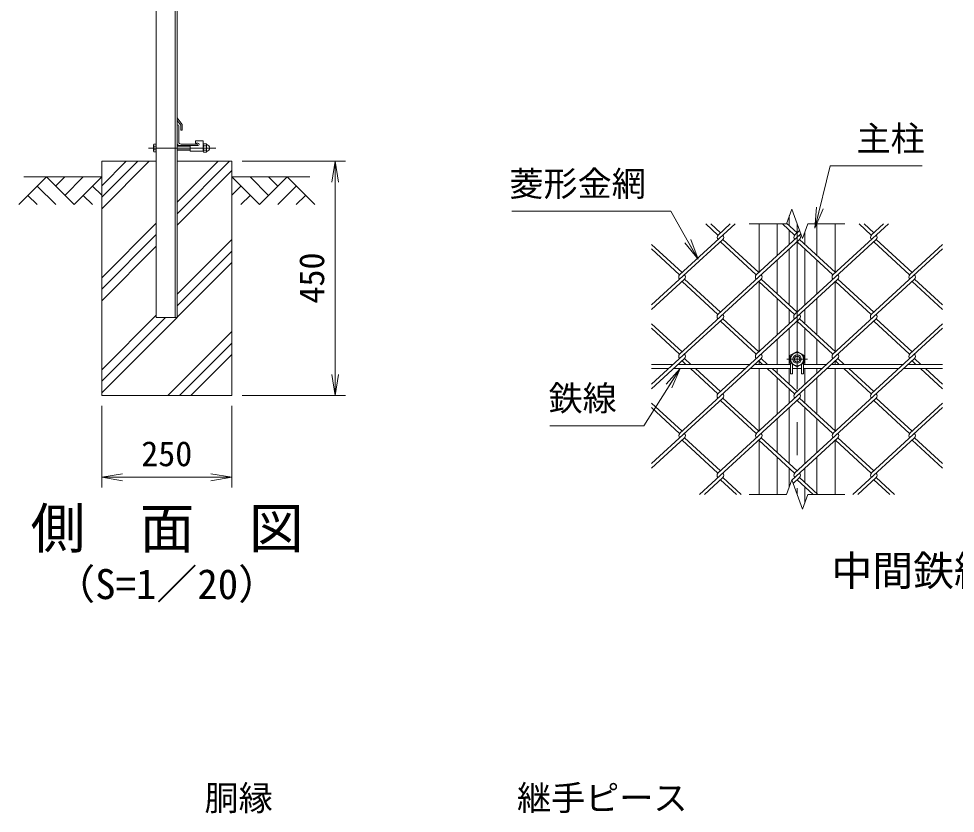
# Model space of a CAD drawing. Units: millimetres at full size. Extents: x -4200 to 4200, y -2970 to 2970.
# Drawn here: x -208 to 1593, y -1459 to 68 of the extents above; entities that cross this region are included whole.
import ezdxf
from ezdxf.enums import TextEntityAlignment as Align

# ---------------------------------------------------------------- set-up
doc = ezdxf.new("R2010")
doc.units = ezdxf.units.MM
doc.header["$LTSCALE"] = 10
doc.linetypes.add('USER1', pattern=[50.8, 31.75, -6.35, 6.35, -6.35])
for name, color, linetype, lineweight in [('0-0_D-STR1', 1, 'Continuous', 18), ('0-1_D-BMK', 2, 'USER1', 13), ('0-2_D-STR-DIM', 7, 'Continuous', 13), ('0-3_D-STR3', 3, 'Continuous', 13), ('0-4_D-BGD', 7, 'Continuous', 18), ('0-5_D-STR4', 7, 'Continuous', 18), ('0-6_D-DCR-HCH', 7, 'Continuous', 13), ('0-7_D-STR-TXT', 7, 'Continuous', 13), ('0-8_0', 7, 'Continuous', 18), ('0-A_D-STR2', 7, 'Continuous', 13)]:
    doc.layers.add(name, color=color, linetype=linetype, lineweight=lineweight)
doc.layers.add('0-9_D-TTL-TXT', color=7, linetype='Continuous')
doc.styles.add('ＭＳ ゴシック', font='')
doc.styles.get('ＭＳ ゴシック').set_extended_font_data('MS Gothic')

# ---------------------------------------------------------------- blocks, each defined once
blk = doc.blocks.new('_Open')
at = {"layer": '0-8_0'}
blk.add_line((-10, 1.667), (0, 0), dxfattribs=at)
blk.add_lwpolyline([(-10, -1.667), (0, 0), (-10, 0)], dxfattribs=at)

msp = doc.modelspace()

# ---------------------------------------------------------------- linework, layer by layer
at = {"layer": '0-0_D-STR1'}
for p, q in [((56.53, -506.02), (56.53, 2103.98)), ((93.03, -506.02), (93.03, 2103.98)), ((96.53, -506.02), (96.53, 2103.98)), ((106.53, -135.29), (96.53, -122.79)), ((97.53, -136.02), (96.53, -136.02)), ((96.53, -171.02), (96.53, -136.02)), ((99.53, -168.52), (99.53, -138.02)), ((103.53, -146.29), (103.53, -136.41)), ((106.53, -146.29), (106.53, -135.29)), ((103.53, -146.29), (106.53, -146.29)), ((136.53, -176.02), (101.53, -176.02)), ((134.53, -173.02), (104.03, -173.02)), ((136.53, -175.02), (136.53, -176.02)), ((1273.93, -311.21), (1273.93, -329.72)), ((1215.93, -419.03), (1215.93, -326.38)), ((1250.93, -386.96), (1250.93, -326.38)), ((1273.93, -338.4), (1273.93, -365.89)), ((1303.93, -341.55), (1303.93, -365.89)), ((1326.93, -386.96), (1326.93, -326.38)), ((1361.93, -419.03), (1361.93, -326.38)), ((1273.93, -374.57), (1273.93, -482.2)), ((1303.93, -374.57), (1303.93, -482.2)), ((1250.93, -461.12), (1250.93, -395.64)), ((1326.93, -461.12), (1326.93, -395.64)), ((1215.93, -571.51), (1215.93, -437.73)), ((1361.93, -571.51), (1361.93, -437.73)), ((1250.93, -539.44), (1250.93, -469.8)), ((1326.93, -539.44), (1326.93, -469.8)), ((1273.93, -490.88), (1273.93, -518.37)), ((1303.93, -490.88), (1303.93, -518.37)), ((96.53, -506.02), (56.53, -506.02)), ((1273.93, -527.05), (1273.93, -596.38)), ((1303.93, -527.05), (1303.93, -596.38)), ((1250.93, -596.38), (1250.93, -548.12)), ((1326.93, -596.38), (1326.93, -548.12)), ((1215.93, -596.38), (1215.93, -590.21)), ((1361.93, -596.38), (1361.93, -590.21)), ((1215.93, -723.99), (1215.93, -604.38)), ((1250.93, -613.6), (1250.93, -604.38)), ((1273.93, -604.38), (1273.93, -634.67)), ((1303.93, -604.38), (1303.93, -634.67)), ((1326.93, -613.6), (1326.93, -604.38)), ((1361.93, -723.99), (1361.93, -604.38)), ((1250.93, -691.92), (1250.93, -622.28)), ((1326.93, -691.92), (1326.93, -622.28)), ((1273.93, -643.35), (1273.93, -670.84)), ((1303.93, -643.35), (1303.93, -670.84)), ((1273.93, -679.53), (1273.93, -787.15)), ((1303.93, -679.53), (1303.93, -787.15)), ((1250.93, -766.08), (1250.93, -700.6)), ((1326.93, -766.08), (1326.93, -700.6)), ((1215.93, -846.38), (1215.93, -742.69)), ((1361.93, -846.38), (1361.93, -742.69)), ((1250.93, -846.38), (1250.93, -774.76)), ((1326.93, -844.4), (1326.93, -774.76)), ((1273.93, -795.83), (1273.93, -831.21)), ((1303.93, -795.83), (1303.93, -823.32)), ((1303.93, -832), (1303.93, -861.55))]:
    msp.add_line(p, q, dxfattribs=at)
msp.add_lwpolyline([(103.53, -136.41), (96.53, -127.36), (96.53, -122.79)], dxfattribs=at)
for centre, radius, start, end in [((97.53, -138.02), 2, 0, 90), ((101.53, -171.02), 5, 180, 270), ((104.03, -168.52), 4.5, 180, 270), ((134.53, -175.02), 2, 0, 90)]:
    msp.add_arc(centre, radius, start, end, dxfattribs=at)
at = {"layer": '0-1_D-BMK'}
for p, q in [((170.76, -180.52), (41.53, -180.52)), ((1288.93, -326.38), (1288.93, -846.38)), ((1308.93, -586.38), (1268.93, -586.38))]:
    msp.add_line(p, q, dxfattribs=at)
at = {"layer": '0-2_D-STR-DIM'}
for p, q in [((221.53, -206.02), (420.54, -206.02)), ((400.54, -656.02), (400.54, -206.02)), ((1268.41, -326.38), (1196.93, -326.38)), ((1380.93, -326.38), (1309.46, -326.38)), ((221.53, -656.02), (420.54, -656.02)), ((-48.47, -676.02), (-48.47, -833.34)), ((201.53, -676.02), (201.53, -833.34)), ((-48.47, -813.34), (201.53, -813.34)), ((1268.41, -846.38), (1196.93, -846.38)), ((1380.93, -846.38), (1309.46, -846.38))]:
    msp.add_line(p, q, dxfattribs=at)
for points in [[(1268.41, -326.38), (1278.67, -298.19), (1299.2, -354.57), (1309.46, -326.38)], [(1268.41, -846.38), (1278.67, -818.19), (1299.2, -874.57), (1309.46, -846.38)]]:
    msp.add_lwpolyline(points, dxfattribs=at)
at = {"layer": '0-3_D-STR3'}
for p, q in [((51.23, -174.22), (51.92, -173.01)), ((51.23, -186.82), (51.23, -174.22)), ((56.53, -173.01), (51.92, -173.01)), ((56.53, -176.77), (51.92, -176.77)), ((56.53, -188.03), (56.53, -173.01)), ((96.53, -176.52), (121.78, -176.52)), ((96.53, -177.27), (121.78, -177.27)), ((136.53, -176.02), (121.78, -176.02)), ((121.78, -186.52), (121.78, -176.02)), ((146.78, -166.52), (131.78, -166.52)), ((131.78, -171.52), (131.78, -166.52)), ((136.53, -171.52), (131.78, -171.52)), ((146.78, -186.52), (146.78, -166.52)), ((146.78, -186.75), (146.78, -174.41)), ((146.78, -186.75), (146.78, -174.41)), ((147.78, -172.42), (152.28, -172.42)), ((152.28, -176.47), (147.78, -176.47)), ((153.28, -186.75), (153.28, -174.41)), ((153.28, -186.75), (153.28, -174.41)), ((51.23, -186.82), (51.92, -188.03)), ((56.53, -184.27), (51.92, -184.27)), ((56.53, -188.03), (51.92, -188.03)), ((96.53, -183.77), (121.78, -183.77)), ((96.53, -184.52), (121.78, -184.52)), ((146.78, -186.52), (121.78, -186.52)), ((152.28, -184.57), (147.78, -184.57)), ((147.78, -188.62), (152.28, -188.62)), ((1288.93, -571.37), (1275.93, -578.87)), ((1301.93, -578.87), (1288.93, -571.37)), ((1275.93, -578.87), (1275.93, -593.88)), ((1275.93, -593.88), (1288.93, -601.39)), ((1276.43, -594.17), (1276.43, -614.38)), ((1288.93, -601.39), (1301.93, -593.88)), ((1301.43, -594.17), (1301.43, -614.38)), ((1301.93, -593.88), (1301.93, -578.87)), ((1050.82, -596.38), (1008.93, -596.38)), ((1042.09, -604.38), (1008.93, -604.38)), ((1189.54, -604.38), (1051.56, -604.38)), ((1198.27, -596.38), (1060.29, -596.38)), ((1276.43, -604.38), (1199.02, -604.38)), ((1276.43, -596.38), (1207.75, -596.38)), ((1280.43, -596.48), (1280.43, -614.38)), ((1297.43, -604.38), (1280.43, -604.38)), ((1297.43, -596.48), (1297.43, -614.38)), ((1345.73, -596.38), (1301.43, -596.38)), ((1337, -604.38), (1301.43, -604.38)), ((1484.45, -604.38), (1346.47, -604.38)), ((1493.18, -596.38), (1355.2, -596.38)), ((1568.93, -604.38), (1493.93, -604.38)), ((1568.93, -596.38), (1502.66, -596.38)), ((1276.43, -614.38), (1280.43, -614.38)), ((1297.43, -614.38), (1301.43, -614.38))]:
    msp.add_line(p, q, dxfattribs=at)
for radius in [12.5, 8, 5.6]:
    msp.add_circle((1288.93, -586.38), radius, dxfattribs=at)
for centre, radius, start, end in [((63.76, -180.52), 12.42, 162.4121, 197.5879), ((54.67, -174.89), 3.32, 145.61585, 214.38415), ((136.53, -173.77), 2.25, 270, 90), ((149.33, -174.45), 2.55, 127.42505, 232.57495), ((155.48, -180.52), 8.7, 152.26063, 207.73937), ((150.73, -174.45), 2.55, 307.42505, 52.57495), ((144.58, -180.52), 8.7, 332.26063, 27.73937), ((153.65, -173.58), 0.5, 196.57981, 262.83194), ((152.78, -180.52), 6.5, 277.16806, 82.83194), ((54.67, -186.15), 3.32, 145.61585, 214.38415), ((149.32, -186.6), 2.54, 127.21089, 232.78911), ((150.74, -186.6), 2.54, 307.21089, 52.78911), ((153.65, -187.47), 0.5, 97.16806, 170.16084)]:
    msp.add_arc(centre, radius, start, end, dxfattribs=at)
at = {"layer": '0-4_D-BGD'}
for p, q in [((-198.47, -236.02), (-48.47, -236.02)), ((351.53, -236.02), (201.53, -236.02))]:
    msp.add_line(p, q, dxfattribs=at)
at = {"layer": '0-5_D-STR4'}
for p, q in [((-48.47, -206.02), (-48.47, -656.02)), ((56.53, -206.02), (-48.47, -206.02)), ((201.53, -206.02), (96.53, -206.02)), ((201.53, -206.02), (201.53, -656.02)), ((201.53, -656.02), (-48.47, -656.02))]:
    msp.add_line(p, q, dxfattribs=at)
at = {"layer": '0-6_D-DCR-HCH'}
for p, q in [((-48.47, -297.29), (42.8, -206.02)), ((-48.47, -275.2), (20.7, -206.02)), ((-48.47, -253.1), (-1.39, -206.02)), ((96.53, -306.97), (197.48, -206.02)), ((96.53, -284.88), (175.38, -206.02)), ((96.53, -329.07), (201.53, -224.07)), ((-154.9, -236.02), (-208.11, -289.23)), ((-154.9, -236.02), (-101.68, -289.23)), ((-137.16, -253.76), (-119.42, -236.02)), ((-119.42, -271.5), (-83.95, -236.02)), ((-101.68, -289.23), (-48.47, -236.02)), ((254.74, -289.23), (201.53, -236.02)), ((272.48, -271.5), (237, -236.02)), ((307.95, -236.02), (254.74, -289.23)), ((290.31, -253.85), (272.48, -236.02)), ((307.95, -236.02), (361.16, -289.23)), ((-172.63, -253.76), (-137, -289.23)), ((-66.21, -253.76), (-48.47, -271.41)), ((219.27, -253.76), (201.53, -271.41)), ((325.69, -253.76), (290.05, -289.23)), ((-190.37, -271.5), (-172.55, -289.23)), ((-83.95, -271.5), (-66.13, -289.23)), ((237, -271.5), (219.18, -289.23)), ((343.43, -271.5), (325.61, -289.23)), ((-48.47, -429.88), (56.53, -324.88)), ((-48.47, -451.97), (56.53, -346.97)), ((96.53, -461.65), (201.53, -356.65)), ((-48.47, -474.07), (56.53, -369.07)), ((96.53, -483.75), (201.53, -378.75)), ((96.53, -505.85), (201.53, -400.85)), ((-48.47, -606.65), (56.53, -501.65)), ((-48.47, -650.85), (96.35, -506.02)), ((-48.47, -628.75), (74.26, -506.02)), ((78.94, -656.02), (201.53, -533.43)), ((101.03, -656.02), (201.53, -555.53)), ((123.13, -656.02), (201.53, -577.62))]:
    msp.add_line(p, q, dxfattribs=at)
at = {"layer": '0-7_D-STR-TXT'}
for points in [[(1529.65, -214.5), (1352.33, -214.5), (1323.53, -332.54)], [(740.39, -301.77), (1045.88, -301.77), (1097.57, -392.71)], [(813.12, -714.35), (993.99, -714.35), (1062.89, -606.06)]]:
    msp.add_lwpolyline(points, dxfattribs=at)
at = {"layer": '0-A_D-STR2'}
for p, q in [((1169.6, -326.38), (1063.01, -424.04)), ((1136.74, -347.8), (1113.36, -326.38)), ((1141.48, -343.46), (1122.84, -326.38)), ((1160.36, -326.38), (1136.86, -347.91)), ((1284.2, -347.8), (1260.82, -326.38)), ((1288.93, -343.46), (1268.88, -325.09)), ((1293.6, -339.19), (1284.2, -347.8)), ((1464.51, -326.38), (1357.93, -424.04)), ((1431.65, -347.8), (1408.27, -326.38)), ((1436.39, -343.46), (1417.75, -326.38)), ((1455.03, -326.38), (1431.65, -347.8)), ((1146.22, -356.48), (1008.93, -482.28)), ((1293.67, -356.48), (1136.74, -500.28)), ((1215.21, -419.7), (1146.22, -356.48)), ((1295.97, -345.7), (1210.47, -424.04)), ((1441.13, -356.48), (1284.2, -500.28)), ((1362.66, -419.7), (1293.67, -356.48)), ((1510.12, -419.7), (1441.13, -356.48)), ((1067.75, -419.7), (1008.93, -365.8)), ((1063.01, -424.04), (1008.93, -374.49)), ((1210.47, -424.04), (1141.48, -360.82)), ((1357.93, -424.04), (1288.93, -360.82)), ((1568.93, -374.49), (1431.65, -500.28)), ((1505.38, -424.04), (1436.39, -360.82)), ((1568.93, -365.8), (1505.38, -424.04)), ((1072.49, -432.72), (1008.93, -490.96)), ((1219.94, -432.72), (1063.01, -576.52)), ((1136.74, -500.28), (1067.75, -437.06)), ((1141.48, -495.94), (1072.49, -432.72)), ((1367.4, -432.72), (1210.47, -576.52)), ((1284.2, -500.28), (1215.21, -437.06)), ((1288.93, -495.94), (1219.94, -432.72)), ((1514.85, -432.72), (1357.93, -576.52)), ((1431.65, -500.28), (1363.08, -437.44)), ((1436.39, -495.94), (1367.4, -432.72)), ((1568.93, -490.96), (1510.12, -437.06)), ((1568.93, -482.28), (1514.85, -432.72)), ((1146.22, -508.96), (1008.93, -634.76)), ((1067.75, -572.18), (1008.93, -518.28)), ((1293.67, -508.96), (1136.74, -652.76)), ((1210.47, -576.52), (1141.48, -513.3)), ((1215.21, -572.18), (1146.22, -508.96)), ((1441.13, -508.96), (1284.2, -652.76)), ((1357.93, -576.52), (1288.93, -513.3)), ((1362.66, -572.18), (1293.67, -508.96)), ((1505.38, -576.52), (1436.39, -513.3)), ((1510.12, -572.18), (1441.13, -508.96)), ((1568.93, -518.28), (1505.38, -576.52)), ((1063.01, -576.52), (1008.93, -526.96)), ((1568.93, -526.96), (1431.65, -652.76)), ((1072.49, -585.2), (1008.93, -643.44)), ((1219.94, -585.2), (1063.01, -729)), ((1075.21, -596.38), (1067.75, -589.54)), ((1084.68, -596.38), (1072.49, -585.2)), ((1367.4, -585.2), (1210.47, -729)), ((1222.67, -596.38), (1215.21, -589.54)), ((1232.14, -596.38), (1219.94, -585.2)), ((1514.85, -585.2), (1357.93, -729)), ((1370.12, -596.38), (1362.66, -589.54)), ((1379.6, -596.38), (1367.4, -585.2)), ((1517.58, -596.38), (1510.12, -589.54)), ((1527.05, -596.38), (1514.85, -585.2)), ((1136.74, -652.76), (1083.94, -604.38)), ((1141.48, -648.42), (1093.42, -604.38)), ((1284.2, -652.76), (1231.4, -604.38)), ((1288.93, -648.42), (1240.87, -604.38)), ((1431.65, -652.76), (1378.85, -604.38)), ((1436.39, -648.42), (1388.33, -604.38)), ((1568.93, -643.44), (1526.31, -604.38)), ((1568.93, -634.76), (1535.78, -604.38)), ((1146.22, -661.44), (1008.93, -787.24)), ((1293.67, -661.44), (1136.74, -805.24)), ((1210.47, -729), (1141.48, -665.78)), ((1215.21, -724.66), (1146.22, -661.44)), ((1441.13, -661.44), (1284.2, -805.24)), ((1357.93, -729), (1288.93, -665.78)), ((1362.66, -724.66), (1293.67, -661.44)), ((1505.38, -729), (1436.39, -665.78)), ((1510.12, -724.66), (1441.13, -661.44)), ((1067.75, -724.66), (1008.93, -670.76)), ((1063.01, -729), (1008.93, -679.44)), ((1568.93, -679.44), (1431.65, -805.24)), ((1568.93, -670.76), (1505.38, -729)), ((1072.49, -737.68), (1008.93, -795.92)), ((1141.48, -800.9), (1072.49, -737.68)), ((1219.94, -737.68), (1101.32, -846.38)), ((1288.93, -800.9), (1219.94, -737.68)), ((1367.4, -737.68), (1278.89, -818.78)), ((1436.39, -800.9), (1367.4, -737.68)), ((1514.85, -737.68), (1396.23, -846.38)), ((1568.93, -787.24), (1514.85, -737.68)), ((1136.74, -805.24), (1067.75, -742.02)), ((1284.2, -805.24), (1215.21, -742.02)), ((1431.65, -805.24), (1362.66, -742.02)), ((1568.93, -795.92), (1510.12, -742.02)), ((1146.22, -813.92), (1110.79, -846.38)), ((1172.16, -846.38), (1141.48, -818.26)), ((1181.64, -846.38), (1146.22, -813.92)), ((1293.67, -813.92), (1281.26, -825.29)), ((1319.62, -846.38), (1288.93, -818.26)), ((1329.09, -846.38), (1293.67, -813.92)), ((1441.13, -813.92), (1405.71, -846.38)), ((1467.07, -846.38), (1436.39, -818.26)), ((1476.55, -846.38), (1441.13, -813.92))]:
    msp.add_line(p, q, dxfattribs=at)
for centre, start, end in [((1141.59, -352.26), 137.5, 222.5), ((1141.59, -352.26), 317.5, 42.5), ((1289.04, -352.26), 137.5, 222.5), ((1289.04, -352.26), 317.5, 42.5), ((1436.5, -352.26), 137.5, 222.5), ((1436.5, -352.26), 317.5, 42.5), ((1067.75, -428.38), 137.5, 222.5), ((1067.75, -428.38), 317.5, 42.5), ((1215.21, -428.38), 137.5, 222.5), ((1215.21, -428.38), 317.5, 42.5), ((1362.66, -428.38), 137.5, 222.5), ((1362.66, -428.38), 317.5, 42.5), ((1510.22, -428.5), 137.5, 222.5), ((1510.22, -428.5), 317.5, 42.5), ((1141.47, -504.63), 137.5, 222.5), ((1141.47, -504.63), 317.5, 42.5), ((1288.92, -504.63), 137.5, 222.5), ((1288.92, -504.63), 317.5, 42.5), ((1436.38, -504.63), 137.5, 222.5), ((1436.38, -504.63), 317.5, 42.5), ((1067.75, -580.86), 137.5, 222.5), ((1067.75, -580.86), 317.5, 42.5), ((1215.21, -580.86), 137.5, 222.5), ((1215.21, -580.86), 317.5, 42.5), ((1362.66, -580.86), 137.5, 222.5), ((1362.66, -580.86), 317.5, 42.5), ((1510.22, -580.98), 137.5, 222.5), ((1510.22, -580.98), 317.5, 42.5), ((1141.47, -657.11), 137.5, 222.5), ((1141.47, -657.11), 317.5, 42.5), ((1289.05, -657.21), 137.5, 222.5), ((1289.05, -657.21), 317.5, 42.5), ((1436.51, -657.21), 137.5, 222.5), ((1436.51, -657.21), 317.5, 42.5), ((1067.87, -733.45), 137.5, 222.5), ((1067.87, -733.45), 317.5, 42.5), ((1215.33, -733.45), 137.5, 222.5), ((1215.33, -733.45), 317.5, 42.5), ((1362.78, -733.45), 137.5, 222.5), ((1362.78, -733.45), 317.5, 42.5), ((1510.34, -733.57), 137.5, 222.5), ((1510.34, -733.57), 317.5, 42.5), ((1141.47, -809.59), 137.5, 222.5), ((1141.47, -809.59), 317.5, 42.5), ((1289.05, -809.69), 137.5, 222.5), ((1289.05, -809.69), 317.5, 42.5), ((1436.51, -809.69), 137.5, 222.5), ((1436.51, -809.69), 317.5, 42.5)]:
    msp.add_arc(centre, 6.42, start, end, dxfattribs=at)

# ---------------------------------------------------------------- block references
at = {"layer": '0-2_D-STR-DIM', "xscale": 4, "yscale": 4}
for p, rotation in [((400.54, -206.02), 90), ((400.54, -656.02), 270), ((-48.47, -813.34), 180)]:
    msp.add_blockref('_Open', p, dxfattribs=dict(at, rotation=rotation))
msp.add_blockref('_Open', (201.53, -813.34), dxfattribs=at)
at = {"layer": '0-7_D-STR-TXT', "xscale": 4, "yscale": 4}
for p, rotation in [((1323.05, -334.48), 256.28935), ((1098.56, -394.45), 299.61327), ((1063.96, -604.38), 57.53248)]:
    msp.add_blockref('_Open', p, dxfattribs=dict(at, rotation=rotation))

# ---------------------------------------------------------------- texts
at = {"layer": '0-2_D-STR-DIM', "style": 'ＭＳ ゴシック'}
msp.add_text('450', height=48.09, rotation=90, dxfattribs=at).set_placement((393.79, -479.52), align=Align.BOTTOM_LEFT)
msp.add_text('250', height=48.09, dxfattribs=at).set_placement((27.52, -806.59), align=Align.BOTTOM_LEFT)
at = {"layer": '0-7_D-STR-TXT', "style": 'ＭＳ ゴシック'}
for s, p in [('主柱', (1403.25, -200.77)), ('菱形金網', (735.57, -287.53)), ('鉄線', (810.83, -699.99)), ('胴縁', (149.23, -1468.41)), ('継手ピース', (750.26, -1468.28))]:
    msp.add_text(s, height=48.09, dxfattribs=at).set_placement(p, align=Align.BOTTOM_LEFT)
at = {"layer": '0-9_D-TTL-TXT', "style": 'ＭＳ ゴシック'}
for s, height, p in [('側\u3000面\u3000図', 76.98, (-185.23, -972.96)), ('中間鉄線取付詳細', 57.7, (1354.71, -1039.29)), ('（S=1／20）', 57.7, (-139.75, -1064.94))]:
    msp.add_text(s, height=height, dxfattribs=at).set_placement(p, align=Align.BOTTOM_LEFT)

doc.saveas('drawing.dxf')
